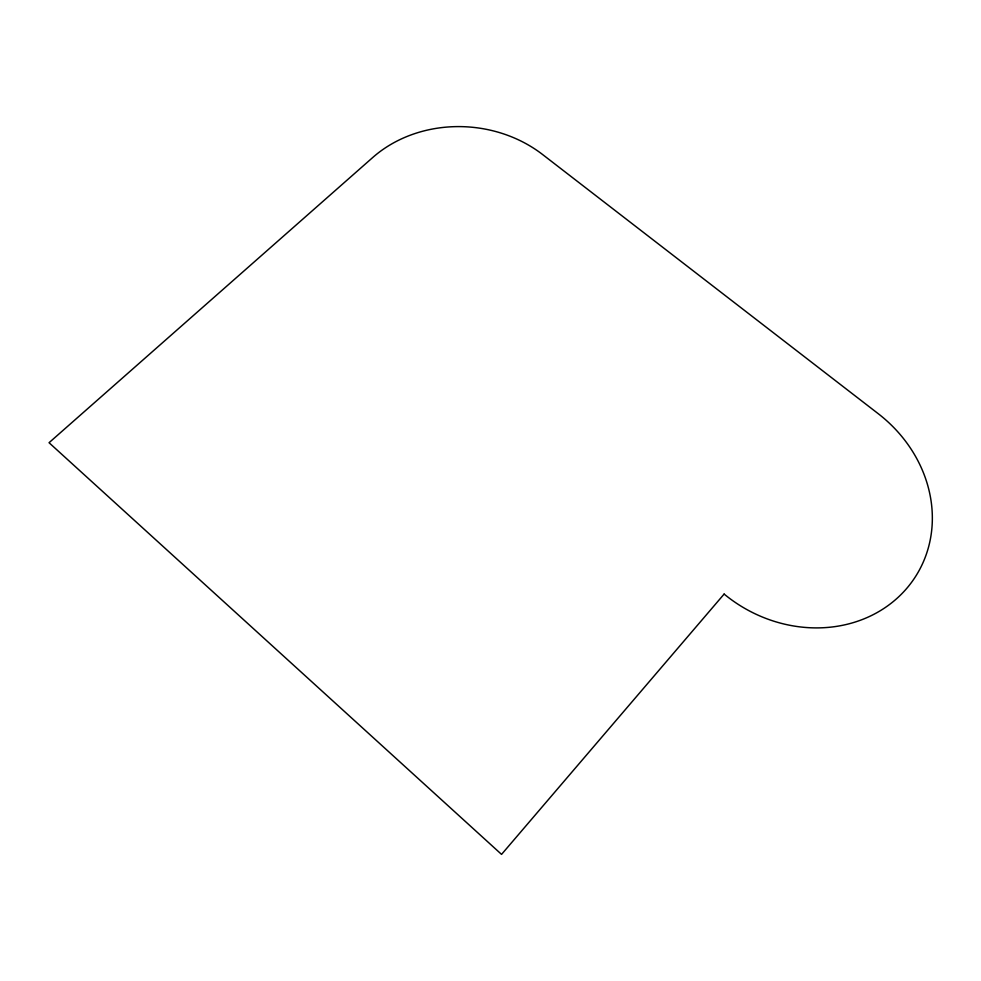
<?xml version="1.0" encoding="UTF-8"?>
<svg xmlns="http://www.w3.org/2000/svg" width="981" height="981" viewBox="0 0 981 981"><rect width="100%" height="100%" fill="white"/><g stroke="black" fill="none" stroke-linecap="round" stroke-linejoin="round"><path stroke-width="1.47" d="M724.125 594.069L501.549 854.39L49.05 442.713L372.841 157.414A123.177 105.887 5.3 0 1 542.628 154.544L878.302 413.749A133.024 118.321 31.3 0 1 906.836 588.281A133.024 118.321 31.3 0 1 724.125 594.069"/></g></svg>
